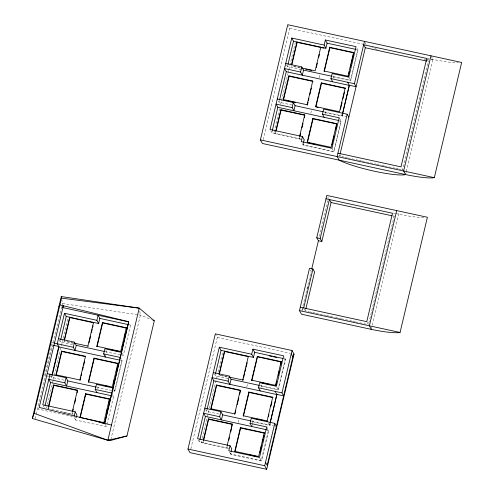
<?xml version="1.0" encoding="UTF-8"?>
<svg xmlns="http://www.w3.org/2000/svg" width="494" height="494" viewBox="0 0 494 494"><rect width="100%" height="100%" fill="white"/><g stroke="black" fill="none" stroke-linecap="round" stroke-linejoin="round"><path stroke-width="0.37" stroke-dasharray="2.47 1.85" d="M44.688 375.483L51.926 344.991L50.808 342.972M35.136 418.733L36.025 414.991M36.204 414.244L61.762 306.533M61.935 305.786L62.472 303.538L61.88 300.049M64.164 380.133L51.777 377.447L52.129 375.959M72.606 344.559L60.212 341.873L60.571 340.372M46.652 407.976L47.368 404.975M47.541 404.228L53.235 380.232M53.414 379.485L63.022 338.995M63.201 338.242L68.005 318M48.301 407.192L47.949 408.674L50.931 409.322M48.184 409.094L48.708 406.871M72.173 412.379L72.05 414.281L63.102 412.336M72.05 414.281L72.402 412.799M111.897 393.057L113.657 396.225L106.42 426.717L75.73 420.054L76.589 416.423M97.843 388.976L98.189 387.524L96.429 384.357M105.426 357.032L106.63 351.95L105.574 350.048M114.762 390.964L121.993 360.472M113.41 390.828L114.861 391.143L122.098 360.651L120.338 357.483M121.851 355.254L123.302 355.569L130.533 325.077L129.836 323.811M110.835 439.728L140.401 315.123L139.339 308.843M263.283 139.74L289.731 28.288L288.403 25.898M190.851 448.898L217.298 337.445L215.31 333.858M300.543 138.925L271.799 132.682L272.157 131.188M292.158 105.043L279.036 102.19L279.388 100.702M301.328 69.623L287.477 66.616L287.829 65.122M228.839 448.243L199.366 441.84L199.724 440.345M218.996 414.04L206.603 411.348L207.134 409.118M228.166 378.626L215.044 375.773L215.396 374.279M279.61 108.729L273.738 133.473L304.428 140.135M280.672 104.228L281.389 101.233M281.568 100.48L287.971 73.489M288.15 72.742L288.681 70.488M288.86 69.74L295.264 42.743M201.663 441.13L201.305 442.63L228.339 448.503M202.373 438.129L209.308 408.89M209.487 408.137L217.317 375.15M218.027 372.149L223.01 351.154M275.738 131.2L275.442 133.843L275.967 131.62M203.127 441.099L203.009 443.001L203.534 440.778M299.432 137.128L299.315 139.03L299.839 136.801M227.178 445.545L226.882 448.182L227.234 446.7M339.156 117.807L340.916 120.974L333.678 151.467L302.989 144.804L303.335 143.353M303.736 143.044L303.223 145.217L333.913 151.886L341.144 121.394L339.65 121.067M310.8 113.274L311.665 109.643M319.241 77.7L319.933 74.798M266.729 426.964L268.483 430.132L261.246 460.624L230.556 453.961L230.902 452.504M231.136 452.924L230.791 454.375L261.48 461.044L268.717 430.552L266.47 430.064M238.367 422.432L239.059 419.53M246.809 386.858L247.5 383.955M325.101 113.725L325.447 112.274L323.694 109.106M333.543 78.151L333.888 76.7L332.135 73.532M251.983 425.785L252.502 423.605M252.669 422.883L253.014 421.431L251.965 419.53M261.11 387.308L261.456 385.857L260.752 384.585M342.373 114.225L342.021 115.713L346.115 116.603M323.965 111.953L342.12 115.892L342.472 114.404M333.888 76.7L350.561 80.318L357.798 49.826L356.742 47.924M342.879 114.083L342.354 116.312L324.385 112.41M358.026 50.246L350.796 80.738L332.079 76.675M269.94 423.383L269.588 424.871L272.997 425.612M251.532 421.11L269.687 425.05L270.039 423.562M259.974 385.536L278.128 389.476L285.365 358.984L284.309 357.082M270.453 423.235L269.922 425.47L251.205 421.407M319.476 236.262L327.658 201.799L326.664 200.002M302.26 310.812L302.791 308.571M307.404 289.126L308.114 286.137M339.952 154.659L339.594 156.16L338.6 154.363M340.014 156.4L340.366 154.906M305.693 309.454L305.341 310.954L309.096 311.77M368.783 323.162L394.15 216.242L393.49 215.044M405.617 174.586L406.154 172.338M406.327 171.591L432.954 59.391L431.293 56.402M371.365 329.381L398.695 214.192L397.701 212.395M38.884 407.976L38.217 409.118L72.482 416.559M62.472 303.538L138.135 314.783M138.888 314.894L140.401 315.123L151.51 319.649M289.731 28.288L363.448 44.299M426.977 58.094L432.954 59.391A36.951 5.348 13.3 0 0 458.37 62.744M293.522 66.153L299.494 67.45M300.469 68.03L291.522 66.085L291.287 65.665M339.464 120.66L340.916 120.974M341.848 156.647L344.102 157.135M344.855 157.296L347.109 157.79M347.856 157.95L355.365 159.581M356.118 159.747L358.372 160.235M359.126 160.396L361.373 160.89M362.127 161.05L369.636 162.68M370.389 162.847L375.644 163.983M376.397 164.15L380.905 165.126M381.652 165.292L383.906 165.78M384.659 165.941L395.175 168.226M395.922 168.392L398.176 168.88M398.93 169.041L401.177 169.535M393.434 213.05L394.941 213.371M395.688 213.538L398.695 214.192A36.951 5.348 13.3 0 0 424.667 217.533M392.65 215.915L394.15 216.242M309.849 311.936L312.097 312.424M312.85 312.585L315.104 313.073M315.857 313.239L323.366 314.869M324.113 315.03L326.367 315.524M327.121 315.685L329.375 316.172M330.122 316.339L334.629 317.315M335.383 317.481L337.637 317.969M338.384 318.13L340.638 318.624M341.391 318.784L348.9 320.415M349.653 320.575L351.901 321.069M352.654 321.23L354.908 321.718M355.661 321.884L363.17 323.514M363.917 323.675L366.171 324.169M217.298 337.445L290.262 353.29M129.039 324.756L130.533 325.077M283.865 358.656L285.365 358.984M284.099 359.076L285.594 359.404L278.363 389.896L259.646 385.833M73.723 343.021L64.029 340.916L64.257 341.335L73.211 343.281M221.096 375.31L218.854 374.823L219.089 375.242L228.037 377.181M221.837 375.471L224.078 375.959M224.826 376.119L227.808 376.768M105.148 351.629L121.129 355.1M51.821 342.601L53.204 342.904M120.647 360.336L122.098 360.651M46.053 375.78L48.783 376.372M49.462 376.521L51.512 376.965M96.707 387.203L112.688 390.674M273.682 425.76L275.726 426.205M112.206 395.91L113.657 396.225M267.032 429.817L268.483 430.132M51.679 409.489L73.279 414.176M76.965 417.535L73.97 416.887L75.73 420.054M427.415 59.651L428.409 61.441L402.684 169.856L401.356 167.466M365.128 42.558L366.122 44.355M348.807 77.15L350.561 80.318M341.36 114.515L342.12 115.892M286.421 64.714L287.477 66.616M331.925 148.299L333.678 151.467M302.285 143.532L302.989 144.804M278.332 100.924L279.036 102.19M327.794 197.217L328.461 198.409M270.743 130.78L271.799 132.682M367.104 322.267L368.425 324.657M310.51 270.057L311.177 271.249L301.933 310.213L301.266 309.016M304.347 309.164L305.008 310.356M276.726 386.944L278.128 389.476M268.594 423.08L269.687 425.05M213.285 372.606L215.044 375.773M259.844 458.092L261.246 460.624M229.506 452.059L230.556 453.961M205.547 409.446L206.603 411.348M198.316 439.938L199.366 441.84M121.543 352.401L123.302 355.569M113.768 389.173L114.861 391.143M59.163 339.971L60.212 341.873M104.666 423.549L106.42 426.717M50.765 375.619L51.777 377.447M43.132 405.401L44.188 407.303M432.954 59.391A37.174 5.385 13.3 0 1 431.021 59.7M429.033 59.793A37.174 5.385 13.3 0 1 426.273 59.737M425.618 59.706A37.174 5.385 13.3 0 1 424.241 59.613M377.274 49.344A37.174 5.385 13.3 0 1 372.42 47.578"/><path stroke-width="0.74" d="M32.345 418.529L61.287 296.567L139.215 308.145L154.289 320.779L126.952 435.974L110.656 440.475L107.865 440.278L32.345 418.529L34.191 413.348L61.522 298.154L61.287 296.567L61.522 297.956M50.018 374.273L42.78 404.765L75.181 411.805L76.934 414.972L76.589 416.423M64.486 313.289L66.245 316.463L98.639 323.496L96.886 320.328L64.486 313.289L57.255 343.781L59.008 346.955L52.302 375.212M51.864 375.477L58.743 346.473L53.29 345.287M45.071 405.691L50.567 382.529L48.813 379.355L64.85 382.838L66.604 386.012L67.814 380.93L66.054 377.756L47.331 373.692M60.75 339.625L66.245 316.463M48.48 406.451L53.574 384.962L77.447 390.143L77.15 392.786M61.849 351.5L56.223 375.218L55.989 374.798L61.614 351.08L85.487 356.267L85.715 356.68L61.849 351.5L61.614 351.08M64.201 340.175L69.654 317.197L69.889 317.617L64.609 339.853M48.887 406.13L53.809 385.382L53.574 384.962M64.85 382.838L66.054 377.756M74.495 342.181L76.249 345.355L75.045 350.437L73.291 347.263L74.495 342.181L58.459 338.699M72.346 411.638L77.447 390.143M85.487 356.267L79.861 379.979L55.989 374.798M88.13 346.516L87.895 346.103L93.527 322.384L93.755 322.804L69.889 317.617M72.754 411.317L73.285 409.094M74.693 403.16L75.743 398.714M80.09 380.399L80.794 377.435M81.146 375.953L81.671 373.73M82.554 370.025L83.258 367.061M83.61 365.579L84.665 361.133M89.006 342.811L90.593 336.142M91.47 332.437L92.174 329.473M92.526 327.991L93.051 325.768M74.143 416.158L75.181 411.805M96.886 320.328L98.09 315.246L99.844 318.414L98.639 323.496M85.802 394.107L80.176 417.825L79.942 417.405L85.573 393.687L109.44 398.874L109.674 399.294L85.802 394.107L85.573 393.687M94.243 358.533L88.617 382.251L88.383 381.831L94.008 358.113L117.881 363.3L118.115 363.72L94.243 358.533L94.008 358.113M102.684 322.959L97.059 346.677L96.824 346.257L102.449 322.545L126.322 327.726L126.557 328.146L102.684 322.959L102.449 322.545M96.985 392.606L95.225 389.439L96.429 384.357L113.101 387.975M105.426 357.032L103.666 353.865L104.87 348.783L121.543 352.401M109.44 398.874L103.814 422.592L79.942 417.405M117.881 363.3L112.255 387.018L88.383 381.831M126.322 327.726L120.697 351.444L96.824 346.257M106.334 413.373L107.389 408.927M108.791 402.999L109.495 400.035M113.719 382.245L114.423 379.281M116.176 371.871L116.88 368.907M117.232 367.425L117.763 365.202M122.16 346.671L122.685 344.448M124.618 336.297L125.149 334.074M101.671 422.901L104.666 423.549L111.897 393.057L95.225 389.439M112.07 392.335L128.601 322.656M34.191 413.348L107.865 440.278L139.215 308.145L61.522 298.154M430.966 55.803L403.629 170.998L405.617 174.586L262.4 143.482L260.412 139.895L287.743 24.7L461.655 62.472L434.325 177.661A36.951 5.348 13.3 0 1 405.617 174.586A37.174 5.385 13.3 0 1 374.526 171.251A37.174 5.385 13.3 0 1 339.125 160.142L337.136 156.555L347.183 114.207L323.694 109.106L322.483 114.188L324.243 117.356M187.979 449.052L215.31 333.858L292.034 350.518L294.023 354.105L266.692 469.3L189.968 452.634L187.979 449.052L264.704 465.712L266.692 469.3M291.75 38.038L293.504 41.206L325.898 48.245L324.144 45.078L291.75 38.038L270.045 129.514L302.439 136.554L304.193 139.722L303.507 142.624M219.317 347.196L221.071 350.363L253.465 357.403L251.712 354.235L219.317 347.196L197.612 438.672L230.006 445.705L231.76 448.879L231.075 451.782M272.33 130.441L277.832 107.272L276.072 104.104L292.108 107.587L293.862 110.755L295.072 105.673L293.312 102.505L277.276 99.022M279.567 99.961L286.267 71.698L284.513 68.53L300.55 72.013L302.303 75.181L303.514 70.099L301.754 66.931L285.717 63.448M288.008 64.374L293.504 41.206M199.897 439.598L205.399 416.43L203.639 413.262L219.676 416.745L221.436 419.912L222.64 414.83L220.88 411.663L204.843 408.18M207.134 409.118L213.84 380.855L212.08 377.688L228.117 381.17L229.877 384.338L231.081 379.256L229.321 376.088L213.285 372.606M215.575 373.532L221.071 350.363M275.738 131.2L280.839 109.711L304.705 114.892L304.409 117.535M289.107 76.249L283.482 99.961L283.247 99.547L288.879 75.829L312.745 81.01L312.98 81.43L289.107 76.249L288.879 75.829M291.466 64.924L296.913 41.947L297.147 42.367L291.874 64.603M276.146 130.879L281.067 110.125L280.839 109.711M203.306 440.358L208.406 418.869L232.273 424.05L230.747 431.88M234.687 413.886L240.312 390.167L216.446 384.987L210.815 408.705L234.687 413.886L234.922 414.305M219.033 374.082L224.48 351.104L224.714 351.524L219.262 374.501M203.713 440.037L208.635 419.283L208.406 418.869M211.049 409.118L216.675 385.406L216.446 384.987M292.108 107.587L293.312 102.505M300.55 72.013L301.754 66.931M219.676 416.745L220.88 411.663M228.117 381.17L229.321 376.088M299.605 136.387L304.705 114.892M308.052 102.184L307.348 105.148L307.12 104.728L312.745 81.01M300.012 136.06L300.543 133.837M301.951 127.909L303.007 123.463M308.404 100.702L308.935 98.479M309.812 94.774L310.516 91.81M310.868 90.322L311.393 88.099M316.271 67.561L317.327 63.115M318.729 57.187L319.433 54.223M227.178 445.545L232.273 424.05M228.815 440.031L229.519 437.067M235.095 413.564L235.799 410.6M237.206 404.672L238.787 397.997M239.664 394.292L240.368 391.328M242.955 380.423L243.307 378.941M243.659 377.459L244.715 373.013M245.067 371.531L245.771 368.567M246.123 367.085L247.179 362.639M302.439 136.554L301.235 141.636L331.925 148.299L339.156 117.807L322.483 114.188M324.144 45.078L325.348 39.995L356.038 46.658L348.807 77.15L332.135 73.532L330.924 78.614L332.684 81.782M230.006 445.705L228.802 450.787L259.492 457.456L266.729 426.964L250.057 423.346L251.261 418.264L274.75 423.364L276.412 426.353M251.712 354.235L252.916 349.153L283.605 355.816L276.374 386.308L259.702 382.689L258.492 387.771L260.252 390.939M325.898 48.245L327.108 43.163L325.348 39.995M253.465 357.403L254.676 352.321L252.916 349.153M313.06 118.856L307.435 142.575L307.206 142.155L312.832 118.437L336.698 123.624L336.933 124.043L313.06 118.856L312.832 118.437M321.501 83.282L315.876 107L315.641 106.581L321.273 82.862L345.139 88.049L345.374 88.469L321.501 83.282L321.273 82.862M329.943 47.708L324.317 71.426L324.083 71.006L329.714 47.288L353.581 52.475L353.815 52.895L329.943 47.708L329.714 47.288M240.627 428.014L235.002 451.732L234.774 451.312L240.399 427.594L264.271 432.781L264.5 433.201L240.627 428.014L240.399 427.594M249.069 392.44L243.443 416.158L243.215 415.738L248.84 392.02L272.713 397.207L272.941 397.627L249.069 392.44L248.84 392.02M257.281 356.446L257.51 356.866L251.884 380.584L251.656 380.164L257.281 356.446L281.148 361.633L280.678 365.017M336.698 123.624L331.073 147.335L307.206 142.155M345.139 88.049L339.514 111.761L315.641 106.581M353.581 52.475L347.955 76.187L324.083 71.006M332.011 144.791L332.715 141.827M333.067 140.345L334.117 135.899M335.525 129.971L336.581 125.525M340.452 109.217L342.033 102.548M342.91 98.843L344.497 92.174M348.19 76.607L348.542 75.125M348.894 73.643L349.419 71.42M350.295 67.715L350.999 64.751M351.351 63.269L352.407 58.823M352.759 57.341L353.463 54.377M264.271 432.781L258.64 456.493L234.774 451.312M267.316 421.339L267.081 420.919L272.713 397.207M276.813 381.319L275.757 385.765L275.522 385.345L281.148 361.633M259.93 452.467L261.511 445.798M262.388 442.093L263.092 439.129M263.444 437.647L263.975 435.424M268.372 416.893L268.897 414.67M270.829 406.519L271.885 402.073M278.215 375.391L279.271 370.945M342.552 113.484L349.258 85.221L356.075 86.703L354.42 83.714L364.467 41.366M342.651 113.663L349.357 85.4L347.597 82.232M270.119 422.642L276.825 394.379L283.642 395.861L281.988 392.872L292.034 350.518M270.218 422.821L276.924 394.558L275.164 391.39M311.702 269.02L318.408 240.757L316.753 237.768L326.8 195.42L427.396 217.267L400.066 332.462A36.951 5.348 13.3 0 1 371.365 329.381L301.457 314.203L299.469 310.615L309.516 268.261L312.93 269.002L314.585 271.99L305.872 308.707M264.704 465.712L274.75 423.364M340.131 153.912L365.319 47.739L363.664 44.75L426.748 58.453L401.023 166.867L337.939 153.165M303.687 307.966L312.93 269.002M321.822 241.498L320.161 238.509L329.405 199.551L331.066 202.54L321.822 241.498L318.408 240.757M294.023 354.105L292.886 356.896L267.168 465.317L265.506 462.322M396.707 210.605L369.376 325.793L371.365 329.381M58.872 306.731L59.91 304.928L128.662 321.699L104.666 423.549M107.865 440.278L126.952 435.974M365.319 47.739L426.902 61.114M327.108 43.163L356.298 49.499M297.147 42.367L323.941 48.184M301.729 67.931L315.16 70.846L320.785 47.134L321.02 47.554M305.693 69.16L307.182 69.487M308.676 69.808L311.658 70.457M303.514 70.099L331.665 76.218M330.924 78.614L354.42 83.714M286.267 71.698L349.357 85.4M283.247 99.547L307.12 104.728M287.959 100.937L290.941 101.585M292.429 101.906L295.418 102.554M316.623 107.161L318.111 107.482M295.072 105.673L323.224 111.792M277.832 107.272L338.742 120.505M281.067 110.125L304.94 115.312M308.182 142.735L309.67 143.056M311.164 143.383L314.147 144.032M260.412 139.895L434.325 177.661M325.997 198.81L392.495 213.247L366.77 321.668L300.272 307.225M331.066 202.54L391.896 215.748M316.753 237.768L320.161 238.509M299.469 310.615L400.066 332.462M128.78 321.909L62.337 307.478L63.331 305.761L39.211 407.402L111.483 425.031M99.844 318.414L128.292 324.589M254.676 352.321L283.118 358.496M269.131 355.828L272.12 356.477M273.62 356.804L276.615 357.452M257.51 356.866L281.382 362.053M224.714 351.524L248.587 356.711L248.352 356.291L242.727 380.003L229.296 377.089M251.656 380.164L275.522 385.345M111.23 349.752L112.725 350.079M114.213 350.4L119.437 351.537M262.326 382.85L263.821 383.171M265.309 383.498L268.298 384.147M74.471 343.182L87.895 346.103M76.249 345.355L104.407 351.469M231.081 379.256L259.233 385.369M53.895 343.052L73.291 347.263M103.666 353.865L120.338 357.483M258.492 387.771L281.988 392.872M59.008 346.955L119.919 360.182M213.84 380.855L276.924 394.558M216.675 385.406L240.547 390.587M243.215 415.738L267.081 420.919M105.772 385.975L108.754 386.623M256.874 419.073L259.856 419.721M261.345 420.042L264.333 420.69M67.814 380.93L95.966 387.043M222.64 414.83L250.791 420.944M50.567 382.529L111.477 395.756M205.399 416.43L266.309 429.663M53.809 385.382L77.681 390.563M208.635 419.283L232.507 424.47M98.825 421.876L100.313 422.197M249.921 454.968L251.415 455.295M252.903 455.616L255.892 456.265M108.439 439.839L109.915 440.265M152.899 320.217L154.289 320.779M347.183 114.207L348.844 117.195M291.232 353.908L292.886 356.896M250.057 423.346L251.81 426.513"/></g></svg>
